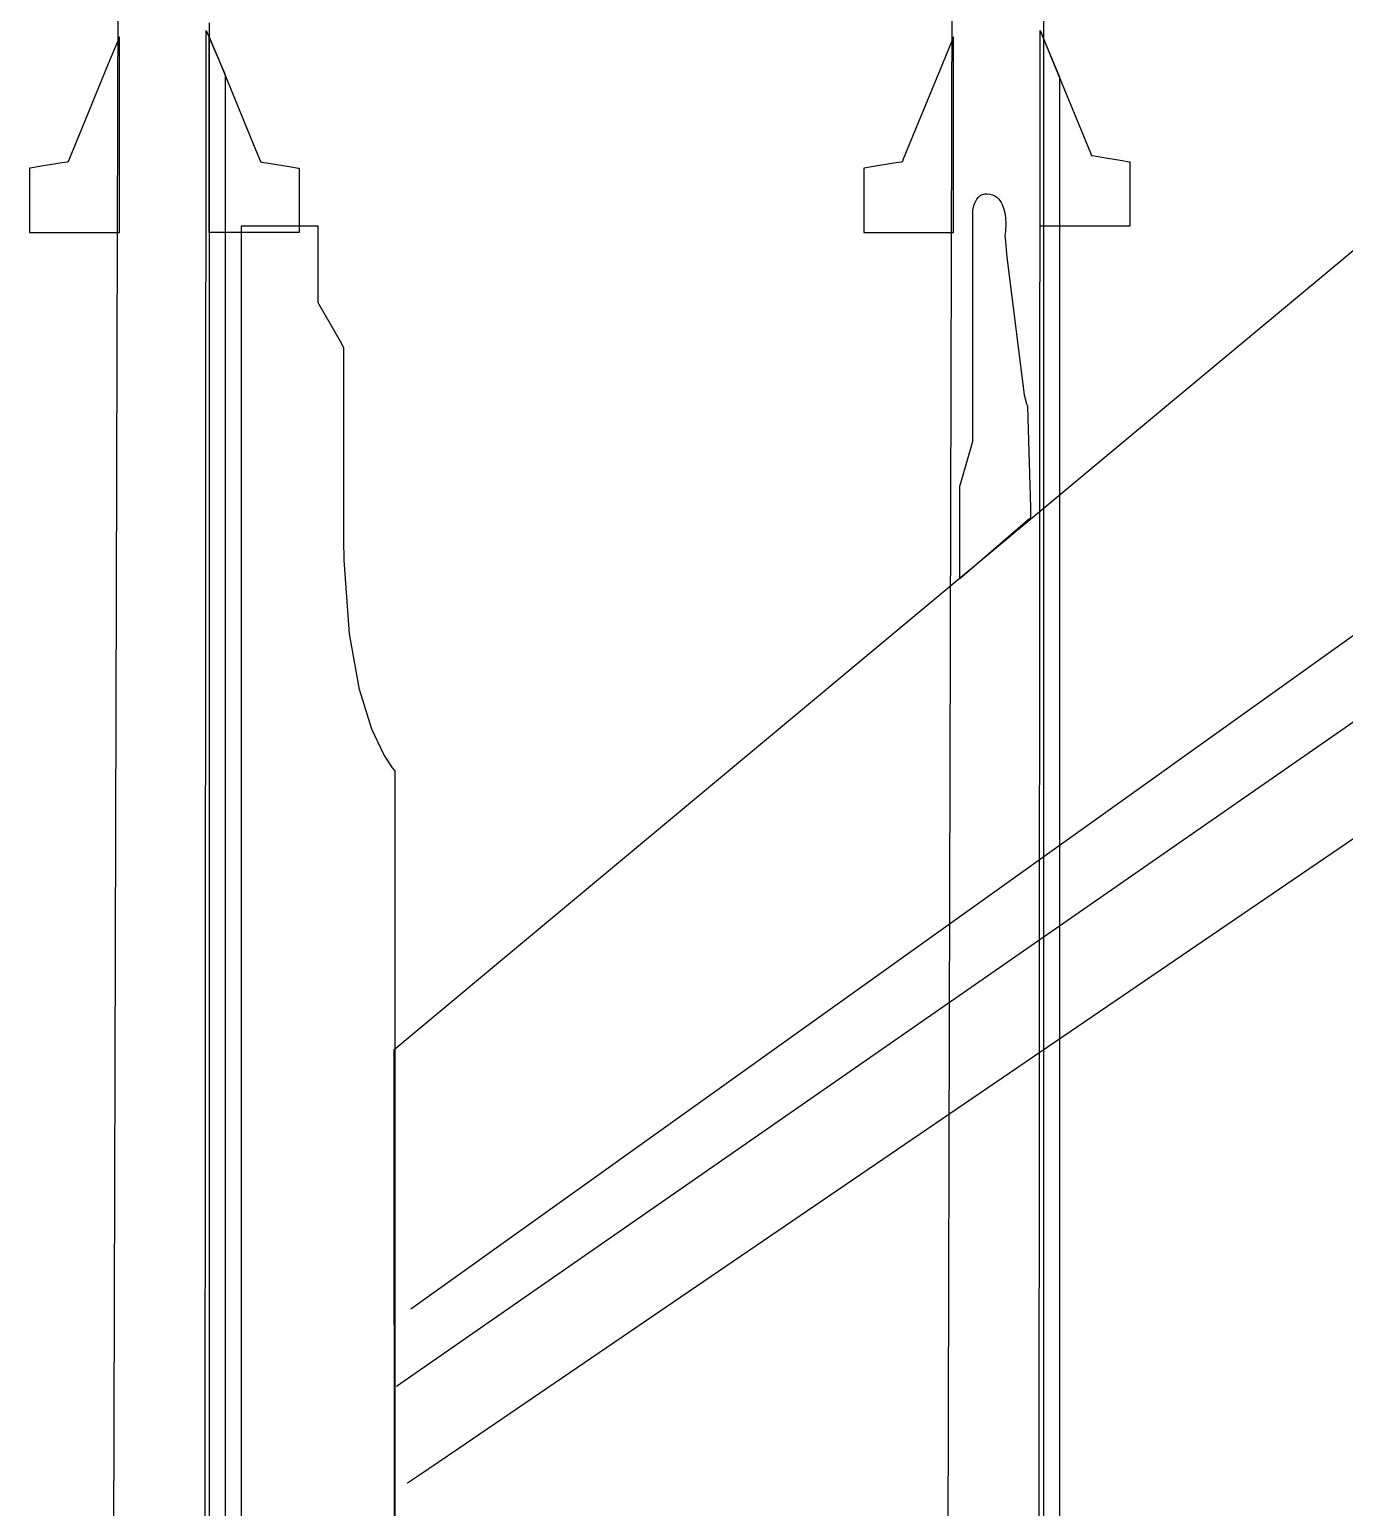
# Model space of a CAD drawing. Extents: x 0.4 to 20.4, y 0.5 to 29.7.
# Drawn here: x 0.486 to 3.332, y 9.341 to 12.541 of the extents above; entities that cross this region are included whole.
import ezdxf

# ---------------------------------------------------------------- set-up
doc = ezdxf.new("R2010")
doc.units = 0

msp = doc.modelspace()

# ---------------------------------------------------------------- linework, layer by layer
at = {"layer": 'Layer 1', "color": 7, "linetype": 'CONTINUOUS'}
for p, q in [((6.224377, 14.457816), (2.839829, 11.636237)), ((7.554741, 14.234348), (1.311271, 9.770389)), ((7.54689, 13.954373), (1.280106, 9.603444)), ((2.251318, 10.040031), (7.604758, 13.689211)), ((0.666594, 8.484078), (0.678749, 13.007052)), ((2.472153, 8.484078), (2.484308, 13.007052)), ((0.874925, 12.555608), (0.874925, 7.268563)), ((2.680484, 12.565355), (2.680484, 7.268589)), ((0.677612, 12.518553), (0.656381, 12.466798)), ((0.679836, 12.523976), (0.677612, 12.518553)), ((0.680363, 12.525261), (0.679836, 12.523976)), ((0.68047, 12.525522), (0.680363, 12.525261)), ((0.680481, 12.525547), (0.68047, 12.525522)), ((0.680483, 12.525553), (0.680481, 12.525547)), ((0.680484, 12.525554), (0.680483, 12.525553)), ((0.680484, 12.525555), (0.680484, 12.525555)), ((0.680484, 12.525555), (0.680484, 12.525555)), ((0.680484, 12.525555), (0.680484, 12.525555)), ((0.680484, 12.525555), (0.680484, 12.525554)), ((0.680484, 12.193848), (0.680484, 12.525555)), ((0.864994, 8.028317), (0.86798, 12.539444)), ((0.86798, 12.539444), (0.86798, 12.539444)), ((0.86798, 12.539444), (0.86798, 12.539444)), ((0.86798, 12.539444), (0.86798, 12.539444)), ((0.86798, 12.539444), (0.86798, 12.539444)), ((0.86798, 12.539444), (0.86798, 12.539444)), ((0.86798, 12.539444), (0.867981, 12.539443)), ((0.867981, 12.539443), (0.867983, 12.539437)), ((0.867983, 12.539437), (0.868009, 12.539377)), ((0.868009, 12.539377), (0.868136, 12.53908)), ((0.868136, 12.53908), (0.868679, 12.537814)), ((0.868679, 12.537814), (0.874056, 12.525268)), ((0.874056, 12.525268), (0.90839, 12.445154)), ((0.874925, 12.525555), (0.874925, 12.525555)), ((0.874925, 12.525555), (0.874925, 12.525555)), ((0.874925, 12.525555), (0.874925, 12.525555)), ((0.874925, 12.525555), (0.874925, 12.525554)), ((0.874925, 12.193848), (0.874925, 12.525555)), ((0.874925, 12.525554), (0.874926, 12.525553)), ((0.874926, 12.525553), (0.874928, 12.525547)), ((0.874928, 12.525547), (0.874938, 12.525522)), ((0.874938, 12.525522), (0.875045, 12.525261)), ((0.875045, 12.525261), (0.875572, 12.523976)), ((0.875572, 12.523976), (0.877797, 12.518553)), ((0.877797, 12.518553), (0.899031, 12.466798)), ((2.48317, 12.518553), (2.461936, 12.466798)), ((2.485395, 12.523976), (2.48317, 12.518553)), ((2.485922, 12.525261), (2.485395, 12.523976)), ((2.486029, 12.525522), (2.485922, 12.525261)), ((2.48604, 12.525547), (2.486029, 12.525522)), ((2.486042, 12.525553), (2.48604, 12.525547)), ((2.486043, 12.525554), (2.486042, 12.525553)), ((2.486043, 12.525555), (2.486043, 12.525555)), ((2.486043, 12.525555), (2.486043, 12.525555)), ((2.486043, 12.525555), (2.486043, 12.525555)), ((2.486043, 12.525555), (2.486043, 12.525554)), ((2.486043, 12.193848), (2.486043, 12.525555)), ((2.670553, 8.028317), (2.673539, 12.539444)), ((2.673539, 12.539444), (2.673539, 12.539444)), ((2.673539, 12.539444), (2.673539, 12.539444)), ((2.673539, 12.539444), (2.673539, 12.539444)), ((2.673539, 12.539444), (2.673539, 12.539444)), ((2.673539, 12.539444), (2.67354, 12.539443)), ((2.673539, 12.207738), (2.673539, 12.539444)), ((2.673539, 12.539444), (2.673539, 12.539444)), ((2.673539, 12.539444), (2.673539, 12.539444)), ((2.673539, 12.539444), (2.673539, 12.539444)), ((2.673539, 12.539444), (2.673539, 12.539444)), ((2.673539, 12.539444), (2.673539, 12.539444)), ((2.673539, 12.539444), (2.67354, 12.539443)), ((2.67354, 12.539443), (2.673542, 12.539436)), ((2.67354, 12.539443), (2.673542, 12.539437)), ((2.673542, 12.539437), (2.673568, 12.539374)), ((2.673542, 12.539436), (2.673552, 12.539412)), ((2.673552, 12.539412), (2.67366, 12.53915)), ((2.673568, 12.539374), (2.673695, 12.539066)), ((2.67366, 12.53915), (2.674187, 12.537866)), ((2.673695, 12.539066), (2.674238, 12.537755)), ((2.674187, 12.537866), (2.676412, 12.532443)), ((2.674238, 12.537755), (2.679615, 12.524758)), ((2.676412, 12.532443), (2.697646, 12.480688)), ((2.679615, 12.524758), (2.713949, 12.441764)), ((2.697646, 12.480688), (2.76209, 12.323614)), ((0.656381, 12.466798), (0.591945, 12.309724)), ((0.899031, 12.466798), (0.963476, 12.309724)), ((2.461936, 12.466798), (2.397492, 12.309724)), ((0.90839, 12.445154), (0.909589, 12.442357)), ((0.909589, 12.442357), (0.909649, 12.442217)), ((0.909649, 12.442217), (0.909649, 12.442216)), ((0.909649, 12.442216), (0.909649, 12.442216)), ((0.909649, 12.442216), (0.909649, 12.442216)), ((0.909649, 12.442216), (0.909649, 12.442216)), ((0.909649, 12.442216), (0.909649, 12.442216)), ((0.909649, 12.442216), (0.909649, 12.442215)), ((0.909649, 12.442215), (0.909649, 12.442211)), ((0.909649, 12.442211), (0.909649, 12.442192)), ((0.909649, 12.442192), (0.909649, 12.442118)), ((0.909649, 12.442118), (0.909649, 12.441816)), ((0.909649, 12.441816), (0.909649, 12.438603)), ((0.909649, 12.438603), (0.909649, 12.42276)), ((0.909649, 12.42276), (0.909649, 12.355271)), ((2.713949, 12.441764), (2.715148, 12.438866)), ((2.715148, 12.438866), (2.715208, 12.438721)), ((2.715208, 12.438721), (2.715208, 12.43872)), ((2.715208, 12.43872), (2.715208, 12.43872)), ((2.715208, 12.43872), (2.715208, 12.43872)), ((2.715208, 12.43872), (2.715208, 12.43872)), ((2.715208, 12.43872), (2.715208, 12.43872)), ((2.715208, 12.43872), (2.715208, 12.438719)), ((2.715208, 12.438719), (2.715208, 12.438714)), ((2.715208, 12.438714), (2.715208, 12.438696)), ((2.715208, 12.438696), (2.715208, 12.438622)), ((2.715208, 12.438622), (2.715208, 12.43832)), ((2.715208, 12.43832), (2.715208, 12.43511)), ((2.715208, 12.43511), (2.715208, 12.419277)), ((2.715208, 12.419277), (2.715208, 12.351833)), ((0.909649, 12.355271), (0.909649, 11.686334)), ((2.715208, 12.351833), (2.715208, 11.683348)), ((2.76209, 12.323614), (2.782393, 12.274129)), ((0.591945, 12.309724), (0.571645, 12.260239)), ((0.963476, 12.309724), (0.983779, 12.260239)), ((2.397492, 12.309724), (2.377189, 12.260239)), ((0.56975, 12.255619), (0.569403, 12.254772)), ((0.571645, 12.260239), (0.56975, 12.255619)), ((0.983779, 12.260239), (0.985674, 12.255619)), ((0.985674, 12.255619), (0.986021, 12.254772)), ((2.375294, 12.255619), (2.374946, 12.254772)), ((2.377189, 12.260239), (2.375294, 12.255619)), ((2.782393, 12.274129), (2.784288, 12.269509)), ((2.784288, 12.269509), (2.784636, 12.268662)), ((2.784636, 12.268662), (2.784656, 12.268612)), ((2.784656, 12.268612), (2.784657, 12.26861)), ((2.784657, 12.26861), (2.784657, 12.26861)), ((2.784657, 12.26861), (2.784657, 12.26861)), ((2.784657, 12.26861), (2.784657, 12.26861)), ((2.784657, 12.26861), (2.784657, 12.26861)), ((2.784657, 12.26861), (2.784657, 12.26861)), ((2.784657, 12.26861), (2.784658, 12.26861)), ((2.784658, 12.26861), (2.78466, 12.268609)), ((2.78466, 12.268609), (2.784667, 12.268608)), ((2.784667, 12.268608), (2.784748, 12.268595)), ((2.784748, 12.268595), (2.785143, 12.268529)), ((2.785143, 12.268529), (2.786811, 12.268251)), ((2.786811, 12.268251), (2.802734, 12.265597)), ((2.802734, 12.265597), (2.851058, 12.257541)), ((2.851058, 12.257541), (2.866282, 12.255003)), ((0.486044, 12.24083), (0.486043, 12.24083)), ((0.486043, 12.24083), (0.486043, 12.24083)), ((0.486043, 12.24083), (0.486043, 12.24083)), ((0.486043, 12.24083), (0.486043, 12.24083)), ((0.486043, 12.24083), (0.486043, 12.24083)), ((0.486043, 12.24083), (0.486043, 12.24083)), ((0.486043, 12.24083), (0.486043, 12.240829)), ((0.486043, 12.240829), (0.486043, 12.240826)), ((0.486043, 12.240826), (0.486043, 12.240814)), ((0.486043, 12.240814), (0.486043, 12.240679)), ((0.486043, 12.240679), (0.486043, 12.240021)), ((0.486043, 12.240021), (0.486043, 12.23724)), ((0.486043, 12.23724), (0.486043, 12.2107)), ((0.486059, 12.240833), (0.486044, 12.24083)), ((0.48632, 12.240876), (0.486059, 12.240833)), ((0.487741, 12.241113), (0.48632, 12.240876)), ((0.502968, 12.243651), (0.487741, 12.241113)), ((0.551302, 12.251707), (0.502968, 12.243651)), ((0.567227, 12.254361), (0.551302, 12.251707)), ((0.568896, 12.254639), (0.567227, 12.254361)), ((0.569291, 12.254705), (0.568896, 12.254639)), ((0.569371, 12.254718), (0.569291, 12.254705)), ((0.569379, 12.25472), (0.569371, 12.254718)), ((0.569381, 12.25472), (0.569379, 12.25472)), ((0.569382, 12.254722), (0.569381, 12.25472)), ((0.569381, 12.25472), (0.569381, 12.25472)), ((0.569381, 12.25472), (0.569381, 12.25472)), ((0.569381, 12.25472), (0.569381, 12.25472)), ((0.569381, 12.25472), (0.569381, 12.25472)), ((0.569381, 12.25472), (0.569381, 12.25472)), ((0.569381, 12.25472), (0.569381, 12.25472)), ((0.569403, 12.254772), (0.569382, 12.254722)), ((0.986021, 12.254772), (0.986042, 12.254722)), ((0.986042, 12.254722), (0.986043, 12.25472)), ((0.986043, 12.25472), (0.986043, 12.25472)), ((0.986043, 12.25472), (0.986043, 12.25472)), ((0.986043, 12.25472), (0.986043, 12.25472)), ((0.986043, 12.25472), (0.986043, 12.25472)), ((0.986043, 12.25472), (0.986043, 12.25472)), ((0.986043, 12.25472), (0.986043, 12.25472)), ((0.986043, 12.25472), (0.986045, 12.25472)), ((0.986045, 12.25472), (0.986053, 12.254718)), ((0.986053, 12.254718), (0.986133, 12.254705)), ((0.986133, 12.254705), (0.986529, 12.254639)), ((0.986529, 12.254639), (0.988197, 12.254361)), ((0.988197, 12.254361), (1.004123, 12.251707)), ((1.004123, 12.251707), (1.052456, 12.243651)), ((1.052456, 12.243651), (1.067683, 12.241113)), ((1.067683, 12.241113), (1.069105, 12.240876)), ((1.069105, 12.240876), (1.069365, 12.240833)), ((1.069365, 12.240833), (1.069381, 12.24083)), ((1.069381, 12.24083), (1.069381, 12.24083)), ((1.069381, 12.24083), (1.069381, 12.24083)), ((1.069381, 12.24083), (1.069381, 12.24083)), ((1.069381, 12.24083), (1.069381, 12.24083)), ((1.069381, 12.24083), (1.069381, 12.24083)), ((1.069381, 12.24083), (1.069381, 12.24083)), ((1.069381, 12.24083), (1.069381, 12.240829)), ((1.069381, 12.240829), (1.069381, 12.240826)), ((1.069381, 12.240826), (1.069381, 12.240814)), ((1.069381, 12.240814), (1.069381, 12.240679)), ((1.069381, 12.240679), (1.069381, 12.240021)), ((1.069381, 12.240021), (1.069381, 12.23724)), ((1.069381, 12.23724), (1.069381, 12.2107)), ((2.291603, 12.24083), (2.291602, 12.24083)), ((2.291602, 12.24083), (2.291602, 12.24083)), ((2.291602, 12.24083), (2.291602, 12.24083)), ((2.291602, 12.24083), (2.291602, 12.24083)), ((2.291602, 12.24083), (2.291602, 12.24083)), ((2.291602, 12.24083), (2.291602, 12.24083)), ((2.291602, 12.24083), (2.291602, 12.240829)), ((2.291602, 12.240829), (2.291602, 12.240826)), ((2.291602, 12.240826), (2.291602, 12.240814)), ((2.291602, 12.240814), (2.291602, 12.240679)), ((2.291602, 12.240679), (2.291602, 12.240021)), ((2.291602, 12.240021), (2.291602, 12.23724)), ((2.291602, 12.23724), (2.291602, 12.2107)), ((2.291618, 12.240833), (2.291603, 12.24083)), ((2.291879, 12.240876), (2.291618, 12.240833)), ((2.2933, 12.241113), (2.291879, 12.240876)), ((2.308524, 12.243651), (2.2933, 12.241113)), ((2.356848, 12.251707), (2.308524, 12.243651)), ((2.372771, 12.254361), (2.356848, 12.251707)), ((2.374439, 12.254639), (2.372771, 12.254361)), ((2.374834, 12.254705), (2.374439, 12.254639)), ((2.374915, 12.254718), (2.374834, 12.254705)), ((2.374922, 12.25472), (2.374915, 12.254718)), ((2.374924, 12.25472), (2.374922, 12.25472)), ((2.374925, 12.25472), (2.374924, 12.25472)), ((2.374926, 12.254722), (2.374925, 12.25472)), ((2.374925, 12.25472), (2.374925, 12.25472)), ((2.374925, 12.25472), (2.374925, 12.25472)), ((2.374925, 12.25472), (2.374925, 12.25472)), ((2.374925, 12.25472), (2.374925, 12.25472)), ((2.374925, 12.25472), (2.374925, 12.25472)), ((2.374946, 12.254772), (2.374926, 12.254722)), ((2.866282, 12.255003), (2.867703, 12.254766)), ((2.867703, 12.254766), (2.867964, 12.254723)), ((2.867964, 12.254723), (2.867979, 12.25472)), ((2.867979, 12.25472), (2.86798, 12.25472)), ((2.86798, 12.25472), (2.86798, 12.25472)), ((2.86798, 12.25472), (2.86798, 12.25472)), ((2.86798, 12.25472), (2.86798, 12.25472)), ((2.86798, 12.25472), (2.86798, 12.25472)), ((2.86798, 12.25472), (2.86798, 12.25472)), ((2.86798, 12.25472), (2.86798, 12.254719)), ((2.86798, 12.254719), (2.86798, 12.254716)), ((2.86798, 12.254716), (2.86798, 12.254703)), ((2.86798, 12.254703), (2.86798, 12.254569)), ((2.86798, 12.254569), (2.86798, 12.253911)), ((2.86798, 12.253911), (2.86798, 12.25113)), ((2.86798, 12.25113), (2.86798, 12.22459)), ((2.86798, 12.22459), (2.86798, 12.144044)), ((0.486043, 12.2107), (0.486043, 12.130154)), ((0.680484, 12.1129), (0.680484, 12.193848)), ((0.874925, 12.1129), (0.874925, 12.193848)), ((1.069381, 12.2107), (1.069381, 12.130154)), ((2.291602, 12.2107), (2.291602, 12.130154)), ((2.486043, 12.1129), (2.486043, 12.193848)), ((2.673539, 12.126789), (2.673539, 12.207738)), ((2.527728, 12.14919), (2.530202, 12.160157)), ((2.530202, 12.160157), (2.531938, 12.16524)), ((2.531938, 12.16524), (2.534049, 12.169946)), ((2.534049, 12.169946), (2.536566, 12.17419)), ((2.536566, 12.17419), (2.53952, 12.177892)), ((2.53952, 12.177892), (2.541171, 12.179512)), ((2.541171, 12.179512), (2.542944, 12.180966)), ((2.542944, 12.180966), (2.544841, 12.182242)), ((2.544841, 12.182242), (2.546868, 12.183331)), ((2.546868, 12.183331), (2.549028, 12.184221)), ((2.549028, 12.184221), (2.551325, 12.184903)), ((2.551325, 12.184903), (2.553762, 12.185365)), ((2.553762, 12.185365), (2.556345, 12.185599)), ((2.556345, 12.185599), (2.559076, 12.185593)), ((2.559076, 12.185593), (2.564889, 12.184846)), ((2.564889, 12.184846), (2.570297, 12.183316)), ((2.570297, 12.183316), (2.575121, 12.18111)), ((2.575121, 12.18111), (2.579392, 12.178296)), ((2.579392, 12.178296), (2.583142, 12.174937)), ((2.583142, 12.174937), (2.586402, 12.171101)), ((2.586402, 12.171101), (2.589204, 12.166852)), ((2.589204, 12.166852), (2.591579, 12.162258)), ((2.591579, 12.162258), (2.595174, 12.152294)), ((0.486043, 12.130154), (0.486043, 12.104778)), ((1.069381, 12.130154), (1.069381, 12.104778)), ((2.291602, 12.130154), (2.291602, 12.104778)), ((2.527712, 11.712857), (2.527728, 12.14919)), ((2.595174, 12.152294), (2.597441, 12.141736)), ((2.597441, 12.141736), (2.598993, 12.120944)), ((2.86798, 12.144044), (2.86798, 12.118668)), ((0.486043, 12.104778), (0.486043, 12.10241)), ((0.486043, 12.10241), (0.486043, 12.101975)), ((0.486043, 12.101975), (0.486043, 12.10195)), ((0.486043, 12.10195), (0.486043, 12.101948)), ((0.486043, 12.101948), (0.486043, 12.101948)), ((0.486043, 12.101948), (0.486043, 12.101948)), ((0.486043, 12.101948), (0.486043, 12.101948)), ((0.486043, 12.101948), (0.486043, 12.101948)), ((0.486043, 12.101948), (0.486043, 12.101948)), ((0.486043, 12.101948), (0.486044, 12.101948)), ((0.486044, 12.101948), (0.486049, 12.101948)), ((0.486049, 12.101948), (0.486066, 12.101948)), ((0.486066, 12.101948), (0.486254, 12.101948)), ((0.486254, 12.101948), (0.487176, 12.101948)), ((0.487176, 12.101948), (0.49107, 12.101948)), ((0.49107, 12.101948), (0.528226, 12.101948)), ((0.528226, 12.101948), (0.640995, 12.101948)), ((0.640995, 12.101948), (0.676522, 12.101948)), ((0.676522, 12.101948), (0.679838, 12.101948)), ((0.679838, 12.101948), (0.680446, 12.101948)), ((0.680446, 12.101948), (0.680482, 12.101948)), ((0.680482, 12.101948), (0.680484, 12.101948)), ((0.680484, 12.104417), (0.680484, 12.1129)), ((0.680484, 12.102409), (0.680484, 12.104417)), ((0.680484, 12.101999), (0.680484, 12.102409)), ((0.680484, 12.101961), (0.680484, 12.101999)), ((0.680484, 12.101951), (0.680484, 12.101961)), ((0.680484, 12.101949), (0.680484, 12.101951)), ((0.680484, 12.101948), (0.680484, 12.101949)), ((0.680484, 12.101949), (0.680484, 12.101949)), ((0.680484, 12.101948), (0.680484, 12.101948)), ((0.680484, 12.101948), (0.680484, 12.101948)), ((0.680484, 12.101948), (0.680484, 12.101948)), ((0.874925, 12.104417), (0.874925, 12.1129)), ((0.874925, 12.102409), (0.874925, 12.104417)), ((0.874925, 12.101999), (0.874925, 12.102409)), ((0.874925, 12.101961), (0.874925, 12.101999)), ((0.874925, 12.101951), (0.874925, 12.101961)), ((0.874925, 12.101949), (0.874925, 12.101951)), ((0.874925, 12.101948), (0.874925, 12.101949)), ((0.874925, 12.101949), (0.874925, 12.101949)), ((0.874926, 12.101948), (0.874925, 12.101948)), ((0.874925, 12.101948), (0.874925, 12.101948)), ((0.874925, 12.101948), (0.874925, 12.101948)), ((0.874925, 12.101948), (0.874925, 12.101948)), ((0.874962, 12.101948), (0.874926, 12.101948)), ((0.875571, 12.101948), (0.874962, 12.101948)), ((0.878887, 12.101948), (0.875571, 12.101948)), ((0.914417, 12.101948), (0.878887, 12.101948)), ((1.027195, 12.101948), (0.914417, 12.101948)), ((0.944375, 12.115838), (0.944374, 12.115838)), ((0.944374, 12.115838), (0.944374, 12.115838)), ((0.944374, 12.115838), (0.944374, 12.115838)), ((0.944374, 12.115838), (0.944374, 12.115838)), ((0.944374, 12.115838), (0.944374, 12.115837)), ((0.944374, 12.115837), (0.944374, 12.115834)), ((0.944374, 12.115834), (0.944374, 12.115817)), ((0.944374, 12.115817), (0.944374, 12.115749)), ((0.944374, 12.115749), (0.944374, 12.115469)), ((0.944374, 12.115469), (0.944374, 12.114343)), ((0.944374, 12.114343), (0.944374, 12.102427)), ((0.944374, 12.102427), (0.944374, 12.044644)), ((0.944397, 12.115838), (0.944375, 12.115838)), ((0.944739, 12.115838), (0.944397, 12.115838)), ((0.949902, 12.115838), (0.944739, 12.115838)), ((1.08767, 12.115838), (0.949902, 12.115838)), ((1.064354, 12.101948), (1.027195, 12.101948)), ((1.068248, 12.101948), (1.064354, 12.101948)), ((1.06917, 12.101948), (1.068248, 12.101948)), ((1.069358, 12.101948), (1.06917, 12.101948)), ((1.069376, 12.101948), (1.069358, 12.101948)), ((1.06938, 12.101948), (1.069376, 12.101948)), ((1.069381, 12.101948), (1.06938, 12.101948)), ((1.069381, 12.104778), (1.069381, 12.10241)), ((1.069381, 12.10241), (1.069381, 12.101975)), ((1.069381, 12.101975), (1.069381, 12.10195)), ((1.069381, 12.10195), (1.069381, 12.101948)), ((1.069381, 12.101948), (1.069381, 12.101948)), ((1.069381, 12.101948), (1.069381, 12.101948)), ((1.069381, 12.101948), (1.069381, 12.101948)), ((1.069381, 12.101948), (1.069381, 12.101948)), ((1.069381, 12.101948), (1.069381, 12.101948)), ((1.108594, 12.115838), (1.08767, 12.115838)), ((1.110575, 12.115838), (1.108594, 12.115838)), ((1.110984, 12.115838), (1.110575, 12.115838)), ((1.111022, 12.115838), (1.110984, 12.115838)), ((1.111032, 12.115838), (1.111022, 12.115838)), ((1.111034, 12.115838), (1.111032, 12.115838)), ((1.111035, 12.115838), (1.111034, 12.115838)), ((1.111035, 12.115837), (1.111035, 12.115838)), ((1.111035, 12.115838), (1.111035, 12.115838)), ((1.111035, 12.115838), (1.111035, 12.115838)), ((1.111035, 12.115838), (1.111035, 12.115838)), ((1.111035, 12.115838), (1.111035, 12.115838)), ((1.111035, 12.115838), (1.111035, 12.115838)), ((1.111035, 12.115815), (1.111035, 12.115837)), ((1.111035, 12.115473), (1.111035, 12.115815)), ((1.111035, 12.11031), (1.111035, 12.115473)), ((1.111035, 11.972528), (1.111035, 12.11031)), ((2.291602, 12.104778), (2.291602, 12.10241)), ((2.291602, 12.10241), (2.291602, 12.101975)), ((2.291602, 12.101975), (2.291602, 12.10195)), ((2.291602, 12.10195), (2.291602, 12.101948)), ((2.291602, 12.101948), (2.291602, 12.101948)), ((2.291602, 12.101948), (2.291602, 12.101948)), ((2.291602, 12.101948), (2.291602, 12.101948)), ((2.291602, 12.101948), (2.291602, 12.101948)), ((2.291602, 12.101948), (2.291602, 12.101948)), ((2.291602, 12.101948), (2.291603, 12.101948)), ((2.291603, 12.101948), (2.291608, 12.101948)), ((2.291608, 12.101948), (2.291625, 12.101948)), ((2.291625, 12.101948), (2.291813, 12.101948)), ((2.291813, 12.101948), (2.292735, 12.101948)), ((2.292735, 12.101948), (2.296629, 12.101948)), ((2.296629, 12.101948), (2.333785, 12.101948)), ((2.333785, 12.101948), (2.446554, 12.101948)), ((2.446554, 12.101948), (2.482081, 12.101948)), ((2.482081, 12.101948), (2.485397, 12.101948)), ((2.485397, 12.101948), (2.486005, 12.101948)), ((2.486005, 12.101948), (2.486041, 12.101948)), ((2.486041, 12.101948), (2.486043, 12.101948)), ((2.486043, 12.104417), (2.486043, 12.1129)), ((2.486043, 12.102409), (2.486043, 12.104417)), ((2.486043, 12.101999), (2.486043, 12.102409)), ((2.486043, 12.101961), (2.486043, 12.101999)), ((2.486043, 12.101951), (2.486043, 12.101961)), ((2.486043, 12.101949), (2.486043, 12.101951)), ((2.486043, 12.101948), (2.486043, 12.101949)), ((2.486043, 12.101949), (2.486043, 12.101949)), ((2.486043, 12.101948), (2.486043, 12.101948)), ((2.486043, 12.101948), (2.486043, 12.101948)), ((2.486043, 12.101948), (2.486043, 12.101948)), ((2.598249, 12.104096), (2.597225, 12.095407)), ((2.598993, 12.120944), (2.598249, 12.104096)), ((2.673539, 12.118307), (2.673539, 12.126789)), ((2.673539, 12.116298), (2.673539, 12.118307)), ((2.673539, 12.115889), (2.673539, 12.116298)), ((2.673539, 12.115851), (2.673539, 12.115889)), ((2.673539, 12.115841), (2.673539, 12.115851)), ((2.673539, 12.115839), (2.673539, 12.115841)), ((2.673539, 12.115838), (2.673539, 12.115839)), ((2.673541, 12.115838), (2.673539, 12.115838)), ((2.673539, 12.115838), (2.673539, 12.115838)), ((2.673539, 12.115838), (2.673539, 12.115838)), ((2.673539, 12.115838), (2.673539, 12.115838)), ((2.673539, 12.115838), (2.673539, 12.115838)), ((2.673577, 12.115838), (2.673541, 12.115838)), ((2.674185, 12.115838), (2.673577, 12.115838)), ((2.677501, 12.115838), (2.674185, 12.115838)), ((2.713028, 12.115838), (2.677501, 12.115838)), ((2.825797, 12.115838), (2.713028, 12.115838)), ((2.862953, 12.115838), (2.825797, 12.115838)), ((2.866847, 12.115838), (2.862953, 12.115838)), ((2.867769, 12.115838), (2.866847, 12.115838)), ((2.867956, 12.115838), (2.867769, 12.115838)), ((2.867974, 12.115838), (2.867956, 12.115838)), ((2.867978, 12.115838), (2.867974, 12.115838)), ((2.86798, 12.115838), (2.867978, 12.115838)), ((2.86798, 12.118668), (2.86798, 12.116299)), ((2.86798, 12.116299), (2.86798, 12.115865)), ((2.86798, 12.115865), (2.86798, 12.115839)), ((2.86798, 12.115839), (2.86798, 12.115838)), ((2.86798, 12.115838), (2.86798, 12.115838)), ((2.86798, 12.115838), (2.86798, 12.115838)), ((2.86798, 12.115838), (2.86798, 12.115838)), ((2.86798, 12.115838), (2.86798, 12.115838)), ((2.86798, 12.115838), (2.86798, 12.115838)), ((2.597162, 12.095009), (2.597161, 12.095005)), ((2.597161, 12.095005), (2.597161, 12.095004)), ((2.597161, 12.095004), (2.597161, 12.095004)), ((2.597161, 12.095004), (2.597161, 12.095004)), ((2.597161, 12.095004), (2.597161, 12.095004)), ((2.597161, 12.095004), (2.597161, 12.095004)), ((2.597161, 12.095004), (2.597161, 12.095003)), ((2.597161, 12.095003), (2.597161, 12.095003)), ((2.597161, 12.095003), (2.597161, 12.095002)), ((2.597161, 12.095002), (2.597161, 12.094998)), ((2.597161, 12.094998), (2.597163, 12.094979)), ((2.597165, 12.095028), (2.597162, 12.095009)), ((2.597163, 12.094979), (2.59717, 12.094903)), ((2.597177, 12.095105), (2.597165, 12.095028)), ((2.59717, 12.094903), (2.597238, 12.094102)), ((2.597225, 12.095407), (2.597177, 12.095105)), ((2.597238, 12.094102), (2.597575, 12.090208)), ((2.597575, 12.090208), (2.601325, 12.048701)), ((0.944374, 12.044644), (0.944374, 11.434338)), ((2.601325, 12.048701), (2.638731, 11.749981)), ((1.111035, 11.951602), (1.111035, 11.972528)), ((1.111035, 11.949621), (1.111035, 11.951602)), ((1.111035, 11.949212), (1.111035, 11.949621)), ((1.111035, 11.949174), (1.111035, 11.949212)), ((1.111035, 11.949164), (1.111035, 11.949174)), ((1.111035, 11.949162), (1.111035, 11.949164)), ((1.111035, 11.949161), (1.111035, 11.949162)), ((1.111035, 11.94916), (1.111035, 11.949161)), ((1.111035, 11.949161), (1.111035, 11.949161)), ((1.111035, 11.949161), (1.111035, 11.949161)), ((1.111035, 11.949161), (1.111035, 11.949161)), ((1.111035, 11.949161), (1.111035, 11.949161)), ((1.111035, 11.949161), (1.111035, 11.949161)), ((1.111043, 11.949148), (1.111035, 11.94916)), ((1.111157, 11.948948), (1.111043, 11.949148)), ((1.112878, 11.945937), (1.111157, 11.948948)), ((1.158805, 11.865577), (1.112878, 11.945937)), ((1.16578, 11.853372), (1.158805, 11.865577)), ((1.166441, 11.852217), (1.16578, 11.853372)), ((1.166577, 11.851978), (1.166441, 11.852217)), ((1.16659, 11.851956), (1.166577, 11.851978)), ((1.166593, 11.85195), (1.16659, 11.851956)), ((1.166594, 11.851949), (1.166593, 11.85195)), ((1.166594, 11.851948), (1.166594, 11.851949)), ((1.166594, 11.851949), (1.166594, 11.851949)), ((1.166594, 11.851935), (1.166594, 11.851948)), ((1.166594, 11.851948), (1.166594, 11.851948)), ((1.166594, 11.851948), (1.166594, 11.851948)), ((1.166594, 11.851948), (1.166594, 11.851948)), ((1.166594, 11.851948), (1.166594, 11.851948)), ((1.166594, 11.851861), (1.166594, 11.851935)), ((1.166594, 11.851519), (1.166594, 11.851861)), ((1.166594, 11.847685), (1.166594, 11.851519)), ((1.166594, 11.798836), (1.166594, 11.847685)), ((1.166594, 11.45215), (1.166594, 11.798836)), ((2.638731, 11.749981), (2.64404, 11.730974)), ((2.527712, 11.657056), (2.527712, 11.712857)), ((2.64404, 11.730974), (2.645333, 11.72783)), ((2.645333, 11.72783), (2.645654, 11.727153)), ((2.645654, 11.727153), (2.645734, 11.726991)), ((2.645734, 11.726991), (2.645754, 11.726951)), ((2.645754, 11.726951), (2.645759, 11.726941)), ((2.645759, 11.726941), (2.645759, 11.726941)), ((2.645759, 11.726941), (2.645759, 11.726941)), ((2.645759, 11.726941), (2.645759, 11.72694)), ((2.645759, 11.72694), (2.645759, 11.72694)), ((2.645759, 11.72694), (2.64576, 11.726937)), ((2.64576, 11.726937), (2.64576, 11.726926)), ((2.64576, 11.726926), (2.645762, 11.726883)), ((2.645762, 11.726883), (2.645779, 11.726422)), ((2.645779, 11.726422), (2.645861, 11.724174)), ((2.645861, 11.724174), (2.646733, 11.69993)), ((0.909649, 11.686334), (0.909649, 7.414834)), ((2.646733, 11.69993), (2.652474, 11.506391)), ((2.715208, 11.683348), (2.715208, 7.414728)), ((2.526791, 11.647322), (2.527651, 11.650334)), ((2.527651, 11.650334), (2.527708, 11.650533)), ((2.527708, 11.650533), (2.527712, 11.650546)), ((2.527712, 11.651773), (2.527712, 11.657056)), ((2.527712, 11.650684), (2.527712, 11.651773)), ((2.527712, 11.650581), (2.527712, 11.650684)), ((2.527712, 11.650555), (2.527712, 11.650581)), ((2.527712, 11.650549), (2.527712, 11.650555)), ((2.527712, 11.650547), (2.527712, 11.650549)), ((2.527712, 11.650546), (2.527712, 11.650547)), ((2.527712, 11.650547), (2.527712, 11.650547)), ((2.527712, 11.650547), (2.527712, 11.650547)), ((2.527712, 11.650547), (2.527712, 11.650547)), ((2.527712, 11.650547), (2.527712, 11.650547)), ((2.527712, 11.650547), (2.527712, 11.650547)), ((2.839829, 11.636237), (1.583655, 10.589009)), ((2.503827, 11.566963), (2.526791, 11.647322)), ((2.499933, 11.553336), (2.499935, 11.553342)), ((2.499933, 11.553335), (2.499933, 11.553336)), ((2.499933, 11.553334), (2.499933, 11.553335)), ((2.499933, 11.553333), (2.499933, 11.553334)), ((2.499933, 11.553334), (2.499933, 11.553334)), ((2.499933, 11.553334), (2.499933, 11.553334)), ((2.499933, 11.553334), (2.499933, 11.553334)), ((2.499933, 11.553334), (2.499933, 11.553334)), ((2.499933, 11.553334), (2.499933, 11.553334)), ((2.499933, 11.553306), (2.499933, 11.553333)), ((2.499933, 11.552893), (2.499933, 11.553306)), ((2.499933, 11.546654), (2.499933, 11.552893)), ((2.499935, 11.553342), (2.499941, 11.553364)), ((2.499941, 11.553364), (2.500009, 11.553602)), ((2.500009, 11.553602), (2.500339, 11.554758)), ((2.500339, 11.554758), (2.503827, 11.566963)), ((2.499933, 11.380182), (2.499933, 11.546654)), ((2.652474, 11.506391), (2.652672, 11.491141)), ((2.652672, 11.491141), (2.652704, 11.484765)), ((2.631285, 11.465387), (2.499933, 11.351948)), ((2.650466, 11.481952), (2.631285, 11.465387)), ((2.652282, 11.483521), (2.650466, 11.481952)), ((2.652657, 11.483845), (2.652282, 11.483521)), ((2.652693, 11.483875), (2.652657, 11.483845)), ((2.652701, 11.483883), (2.652693, 11.483875)), ((2.652704, 11.483885), (2.652701, 11.483883)), ((2.652704, 11.484765), (2.652704, 11.484032)), ((2.652704, 11.484032), (2.652704, 11.483942)), ((2.652704, 11.483942), (2.652704, 11.483897)), ((2.652704, 11.483897), (2.652704, 11.483885)), ((2.652704, 11.483885), (2.652704, 11.483885)), ((2.652704, 11.483885), (2.652704, 11.483885)), ((2.652704, 11.483885), (2.652704, 11.483885)), ((2.652704, 11.483885), (2.652704, 11.483885)), ((0.944374, 11.434338), (0.944374, 7.415961)), ((1.166594, 11.437149), (1.166594, 11.45215)), ((1.166594, 11.435708), (1.166594, 11.437149)), ((1.166594, 11.435362), (1.166594, 11.435708)), ((1.166594, 11.435286), (1.166594, 11.435362)), ((1.167052, 11.392663), (1.166594, 11.435286)), ((1.178296, 11.232781), (1.167052, 11.392663)), ((2.499933, 11.354898), (2.499933, 11.380182)), ((2.499933, 11.352504), (2.499933, 11.354898)), ((2.499933, 11.35201), (2.499933, 11.352504)), ((2.499933, 11.351964), (2.499933, 11.35201)), ((2.499933, 11.351952), (2.499933, 11.351964)), ((2.499933, 11.351949), (2.499933, 11.351952)), ((2.499933, 11.351948), (2.499933, 11.351949)), ((2.499933, 11.351949), (2.499933, 11.351949)), ((2.499933, 11.351948), (2.499933, 11.351948)), ((2.499933, 11.351948), (2.499933, 11.351948)), ((1.200229, 11.112232), (1.178296, 11.232781)), ((1.226988, 11.026618), (1.200229, 11.112232)), ((1.252707, 10.971542), (1.226988, 11.026618)), ((1.271522, 10.942605), (1.252707, 10.971542)), ((1.276508, 10.936565), (1.271522, 10.942605)), ((1.277575, 10.935411), (1.276508, 10.936565)), ((1.277678, 10.935306), (1.277575, 10.935411)), ((1.277704, 10.93528), (1.277678, 10.935306)), ((1.27771, 10.935273), (1.277704, 10.93528)), ((1.277712, 10.935272), (1.27771, 10.935273)), ((1.277712, 10.935271), (1.277712, 10.935272)), ((1.277712, 10.935269), (1.277712, 10.935271)), ((1.277712, 10.935271), (1.277712, 10.935271)), ((1.277712, 10.935271), (1.277712, 10.935271)), ((1.277712, 10.935271), (1.277712, 10.935271)), ((1.277712, 10.935271), (1.277712, 10.935271)), ((1.277712, 10.93524), (1.277712, 10.935269)), ((1.277712, 10.934763), (1.277712, 10.93524)), ((1.277712, 10.927204), (1.277712, 10.934763)), ((1.277712, 10.813189), (1.277712, 10.927204)), ((1.277712, 7.770712), (1.277712, 10.813189)), ((1.583655, 10.589009), (1.301348, 10.353659)), ((1.301348, 10.353659), (1.27824, 10.334395)), ((1.274448, 10.331233), (1.274437, 10.331224)), ((1.274437, 10.331224), (1.274437, 10.331223)), ((1.274437, 10.331223), (1.274437, 10.33122)), ((1.274437, 10.33122), (1.274437, 10.331208)), ((1.274437, 10.331208), (1.274437, 10.331161)), ((1.274437, 10.331161), (1.274437, 10.330651)), ((1.274437, 10.330651), (1.274439, 10.328124)), ((1.274439, 10.328124), (1.274447, 10.317211)), ((1.274447, 10.317211), (1.274535, 10.202771)), ((1.274534, 10.331305), (1.274448, 10.331233)), ((1.27824, 10.334395), (1.274534, 10.331305)), ((1.274535, 10.202771), (1.276185, 8.053417)), ((1.412847, 9.468486), (2.251318, 10.040031)), ((1.328234, 9.410809), (1.412847, 9.468486)), ((1.308362, 9.397263), (1.328234, 9.410809)), ((1.303822, 9.394169), (1.303822, 9.394169)), ((1.303822, 9.394169), (1.303822, 9.394169)), ((1.303822, 9.394169), (1.303823, 9.394169)), ((1.303823, 9.394169), (1.303824, 9.39417)), ((1.303824, 9.39417), (1.30383, 9.394174)), ((1.30383, 9.394174), (1.303853, 9.39419)), ((1.303853, 9.39419), (1.303948, 9.394254)), ((1.303948, 9.394254), (1.304328, 9.394513)), ((1.304328, 9.394513), (1.308362, 9.397263))]:
    msp.add_line(p, q, dxfattribs=at)

doc.saveas('drawing.dxf')
